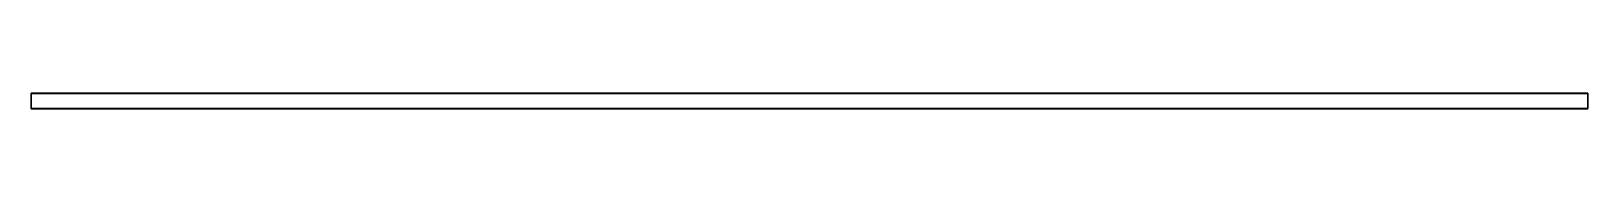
# Model space of a CAD drawing. Extents: x -23 to 977, y -21 to -11.
import ezdxf

# ---------------------------------------------------------------- set-up
doc = ezdxf.new("R2010")
doc.units = 0
doc.header["$MEASUREMENT"] = 0
doc.layers.add('ACESSORIOS', color=8, linetype='Continuous')

msp = doc.modelspace()

# ---------------------------------------------------------------- linework, layer by layer
at = {"layer": 'ACESSORIOS'}
for points in [[(-22.6, -11.4, 66.5), (-22.6, -11.2, 66.5), (977.4, -11.2, 66.5), (977.4, -11.4, 66.5)], [(977.4, -11.2, 66.5), (977.4, -11.2, 66.3), (-22.6, -11.2, 66.3), (-22.6, -11.2, 66.5)], [(-22.6, -11.2, 56.7), (-22.6, -11.2, 56.6), (977.4, -11.2, 56.6), (977.4, -11.2, 56.7)], [(977.4, -11.2, 56.6), (977.4, -11.4, 56.5), (-22.6, -11.4, 56.5), (-22.6, -11.2, 56.6)], [(-22.6, -11.2, 56.7), (977.4, -11.2, 56.7), (977.4, -11.2, 66.3), (-22.6, -11.2, 66.3)], [(-22.6, -11.6, 66.3), (-22.6, -11.4, 66.5), (-22.6, -11.2, 66.5), (-22.6, -11.4, 66.3)], [(-22.6, -11.4, 66.3), (-22.6, -11.2, 66.5), (-22.6, -11.2, 66.3), (-22.6, -11.4, 66.1)], [(-22.6, -11.2, 66.3), (-22.6, -11.4, 66.1), (-22.6, -11.4, 56.9), (-22.6, -11.2, 56.7)], [(-22.6, -11.2, 56.7), (-22.6, -11.4, 56.9), (-22.6, -11.4, 56.8), (-22.6, -11.2, 56.6)], [(-22.6, -11.4, 56.8), (-22.6, -11.2, 56.6), (-22.6, -11.4, 56.5), (-22.6, -11.6, 56.7)], [(-22.6, -11.6, 66.3), (-22.6, -11.4, 66.3), (977.4, -11.4, 66.3), (977.4, -11.6, 66.3)], [(977.4, -11.4, 66.3), (977.4, -11.4, 66.1), (-22.6, -11.4, 66.1), (-22.6, -11.4, 66.3)], [(-22.6, -11.4, 56.8), (-22.6, -11.4, 56.9), (977.4, -11.4, 56.9), (977.4, -11.4, 56.8)], [(977.4, -11.4, 56.8), (977.4, -11.6, 56.7), (-22.6, -11.6, 56.7), (-22.6, -11.4, 56.8)], [(-22.6, -21, 56.5), (-22.6, -11.4, 56.5), (977.4, -11.4, 56.5), (977.4, -21, 56.5)], [(977.4, -11.4, 66.5), (977.4, -21, 66.5), (-22.6, -21, 66.5), (-22.6, -11.4, 66.5)], [(-22.6, -11.4, 66.1), (-22.6, -11.4, 56.9), (977.4, -11.4, 56.9), (977.4, -11.4, 66.1)], [(-22.6, -11.6, 56.7), (-22.6, -11.4, 56.5), (-22.6, -21, 56.5), (-22.6, -20.8, 56.7)], [(-22.6, -11.6, 66.3), (-22.6, -11.4, 66.5), (-22.6, -21, 66.5), (-22.6, -20.8, 66.3)], [(-22.6, -11.6, 56.7), (-22.6, -20.8, 56.7), (977.4, -20.8, 56.7), (977.4, -11.6, 56.7)], [(-22.6, -11.6, 66.3), (-22.6, -20.8, 66.3), (977.4, -20.8, 66.3), (977.4, -11.6, 66.3)], [(977.4, -20.8, 66.3), (977.4, -20.9, 66.3), (-22.6, -20.9, 66.3), (-22.6, -20.8, 66.3)], [(-22.6, -20.9, 56.8), (-22.6, -20.8, 56.7), (977.4, -20.8, 56.7), (977.4, -20.9, 56.8)], [(-22.6, -20.8, 56.7), (-22.6, -20.9, 56.8), (-22.6, -21.1, 56.6), (-22.6, -21, 56.5)], [(-22.6, -21.1, 66.5), (-22.6, -21, 66.5), (-22.6, -20.8, 66.3), (-22.6, -20.9, 66.3)], [(-22.6, -20.9, 66.3), (-22.6, -21, 66.1), (977.4, -21, 66.1), (977.4, -20.9, 66.3)], [(977.4, -20.9, 56.8), (977.4, -21, 56.9), (-22.6, -21, 56.9), (-22.6, -20.9, 56.8)], [(-22.6, -20.9, 56.8), (-22.6, -21, 56.9), (-22.6, -21.2, 56.7), (-22.6, -21.1, 56.6)], [(-22.6, -20.9, 66.3), (-22.6, -21, 66.1), (-22.6, -21.2, 66.3), (-22.6, -21.1, 66.5)], [(977.4, -21, 66.5), (977.4, -21.1, 66.5), (-22.6, -21.1, 66.5), (-22.6, -21, 66.5)], [(-22.6, -21.1, 56.6), (-22.6, -21, 56.5), (977.4, -21, 56.5), (977.4, -21.1, 56.6)], [(-22.6, -21, 56.9), (-22.6, -21, 66.1), (977.4, -21, 66.1), (977.4, -21, 56.9)], [(-22.6, -21.2, 56.7), (-22.6, -21, 56.9), (-22.6, -21, 66.1), (-22.6, -21.2, 66.3)], [(-22.6, -21.1, 66.5), (-22.6, -21.2, 66.3), (977.4, -21.2, 66.3), (977.4, -21.1, 66.5)], [(977.4, -21.2, 56.7), (977.4, -21.1, 56.6), (-22.6, -21.1, 56.6), (-22.6, -21.2, 56.7)], [(-22.6, -21.2, 66.3), (-22.6, -21.2, 56.7), (977.4, -21.2, 56.7), (977.4, -21.2, 66.3)]]:
    msp.add_3dface(points, dxfattribs=at)

doc.saveas('drawing.dxf')
